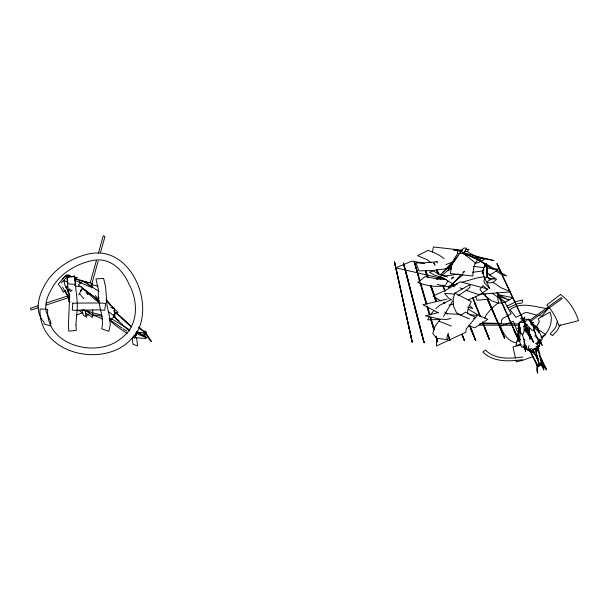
<?xml version="1.0" encoding="UTF-8"?>
<svg xmlns="http://www.w3.org/2000/svg" width="609" height="609" viewBox="0 0 609 609"><rect width="100%" height="100%" fill="white"/><g stroke="black" fill="none" stroke-linecap="round" stroke-linejoin="round"><path stroke-width="0.91" d="M132.183 338.338L133.028 344.291L137.581 345.882L136.614 338.056M92.713 309.867L92.545 317.358L85.329 313.049M539.871 342.456L539.505 346.62L535.539 343.194M436.668 337.812L436.47 345.988L465.771 332.27L466.311 328.845L477.403 315.302L469.912 314.906M76.003 324.932L76.239 330.375L68.764 331.151L68.444 324.498L69.548 298.722L67.652 286.085L66.998 276.722L74.686 276.783C75.28 289.404 78.63 301.851 76.711 314.579A283.155 258.429 -11.3 0 0 75.965 324.932M537.115 346.087L536.834 351.606L537.458 347.67L539.391 344.983L539.102 342.22M484.817 278.564L485.639 277.521L487.131 277.118L486.553 263.872C478.461 271.317 486.629 280.878 489.727 288.567L484.635 283.109L483.957 281.206L484.406 279.089M537.572 366.245L537.595 373.233L536.704 370.044L537.047 365.423M520.779 327.17L519.546 339.906L517.62 334.303L519.69 325.381M457.329 253.55L457.762 249.682L433.41 246.98L432.39 252.156M557.463 321.248L555.659 327.612L550.163 334.021L552.53 335.635L557.326 330.405L560.219 324.666M528.886 345.623L528.155 350.754L525.247 347.785M498.116 294.642L497.675 297.405L498.604 303.213L505.089 302.292L512.831 297.717L498.116 294.642L508.964 300.001L497.896 296.027L505.089 302.292L492.194 293.226M522.964 322.153L523.382 319.185L524.836 317.144L519.218 323.478L519.264 325.632L517.81 328.578L519.523 326.439M535.539 333.671L535.014 336.48M455.403 250.512L453.933 250.055L454.055 249.446L462.231 250.741M540.8 359.219L541.051 357.902L545.877 368.346L541.332 360.292M88.061 294.162L87.962 294.604L86.09 292.548M88.252 293.294L88.351 292.86M90.223 282.835L96.443 260.37M98.376 253.39L103.248 235.767L104.954 236.528L100.554 252.392M91.898 283.588L98.133 261.124M538.249 365.446L537.747 367.143L530.995 353.281L530.066 349.193L531.794 348.485M537.29 355.306L536.887 357.704L538.059 358.777M495.924 271.172L502.92 275.04L506.536 275.869L478.141 259.472C473.68 263.682 473.193 270.236 472.812 276.014L450.386 273.54L451.657 265.798L454.07 259.015L457.801 253.397L463.007 253.245L480.805 260.203L473.893 258.117M519.416 330.314L517.741 335.551L520.642 340.187M109.544 319.679L109.886 318.606L113.365 319.794L130.006 330.154M67.865 292.282L68.444 290.501M538.63 339.609L537.138 343.56M448.361 333.07L446.831 338.071L447.919 339.685L436.919 338.398L432.755 333.504L434.78 327.041L438.64 321.103L451.345 326.028M439.059 321.598L439.98 319.276M463.586 272.984L464.286 271.309L462.612 273.114M484.726 318.157L486.157 314.975L491.806 308.23L497.69 303.229M538.836 365.453L538.607 366.504L537.762 366.725L537.64 364.144M136.774 333.336L134.467 338.254L132.937 337.082M69.274 299.628L68.482 301.272L70.005 302.064M443.504 316.497L452.556 301.097M463.563 253.907L466.616 248.152L463.898 248.061L462.787 248.99L447.95 270.183L437.3 279.523M541.683 363.794L544.37 366.138L543.677 368.163L542.779 367.646L540.678 364.19M536.232 327.398L539.368 321.56L538.143 318.812L549.973 312.067C553.855 321.324 548.838 331.738 542.002 338.185M429.512 316.596L427.685 319.794L440.231 319.535M78.637 294.901L82.535 288.4M445.727 284.723L448.026 280.909M137.535 332.43L135.297 336.13L133.995 335.171M522.469 335.079L523.786 332.971L524.585 322.473L519.18 322.115L519.157 330.481L521.913 334.311M436.95 279.318L439.089 276.417M482.579 271.256L484.094 269.323M80.426 290.805L82.596 288.049M70.827 291.795L68.726 289.625M430.883 314.198L433.92 310.582M65.087 290.249L63.359 292.282L60.588 287.151L58.198 284.19L65.993 275.192L66.533 276.471M66.815 288.217L67.972 286.862M524.44 324.155L525.186 323.326L526.039 323.623M541.431 363.702L539.308 366.123L535.067 349.155M440.277 275.078L454.87 260.34L442.652 272.413M458.227 255.605L446.054 269.132L448.11 267.602M116.738 313.673L118.009 312.272L112.513 307.446M72.121 290.44L71.778 290.813L69.456 288.864M538.523 331.783L539.772 330.497L545.71 334.653L540.937 337.013M462.886 274.667L448.293 287.418L449.533 287.166L460.868 274.956M111.409 319.146L114.53 316.117M519.119 329.248L519.743 328.746M61.151 282.842L63.808 280.391L64.859 284.989L69.015 293.18M523.732 326.843L525.765 325.016M62.255 279.105L67.165 274.796L70.735 276.555M435.816 308.573L439.865 305.185L450.698 299.757M75.524 279.173L77.488 277.552L74.838 277.377M529.008 320.791L561.14 297.588L562.115 298.6L529.982 321.788M523.786 326.119L525.331 325.016L527.752 333.998L530.827 339.007M457.968 295.776L467.75 289.389L469.996 287.136L470.041 284.601L454.512 293.378M486.941 281.906L491.219 278.869L496.617 279.143C494.485 282.051 490.846 283.885 487.291 282.363M519.903 339.137L517.018 341.063L516.006 345.493L521.06 344.26M467.94 314.191L467.461 311.747L468.846 306.586L471.313 301.539L454.938 293.15L453.294 297.915L453.347 305.787L456.499 312.775L460.777 315.173L465.657 312.128L475.713 317.449L473.49 318.553M447.904 270.86L451.383 268.706M535.045 348.485L529.624 351.728L528.894 349.459M507.145 306.007L516.493 301.455L522.712 299.993L521.997 302.993L517.087 303.83L508.5 307.667M65.848 287.136L67.272 286.382M134.513 335.863L136.53 334.874L135.289 333.846M436.859 279.128L439.005 278.237M532.791 356.668L522.971 360.216L516.363 361.822L515.968 360.071M445.948 264.588L453.576 261.527M489.141 274.857L492.514 273.502L498.451 269.193L486.424 267.861M519.614 340.035L517.018 341.063L517.894 338.49L519.561 338.17M451.307 278.937L453.88 277.209L451.977 277.453M504.008 324.841L500.613 326.089C503.08 333.808 507.799 341.299 516.417 342.897M505.706 324.216L513.357 321.415L517.3 331.182L518.449 332.095M76.27 315.036L82.55 312.843M457.641 283.764L447.28 286.74L437.224 284.373M462.086 282.226L476.634 278.031L484.01 276.714M468.252 299.864L479.968 294.756L488.022 289.054L460.244 281.83L446.93 289.549L432.991 296.172L441 300.922M38.017 305.771L30.45 308.268L31.074 310.05L38.641 307.553M46.215 303.061L67.66 295.989M46.208 305.056L67.02 298.189M520.649 344.976L512.961 346.909L515.564 358.313M535.577 347.122L536.963 346.681L538.874 350.411L542.49 365.423L540.221 363.976M474.982 263.583L478.59 262.479L485.023 259.145L472.378 257.006M483.554 272.413L481.963 272.893L483.264 273.875M446.976 299.118L422.912 304.728L437.841 312.524M438.594 312.524L425.348 315.827L439.629 319.101L446.557 319.451L450.896 318.477M449.069 305.018L453.378 304.066M532.609 349.368L538.904 348.348L538.021 346.133M488.441 278.739L490.253 278.45M448.673 268.386L451.307 267.968M522.865 356.996C510.167 358.572 495.361 359.988 485.487 350.023L482.838 352.025C493.343 362.424 508.903 361.457 522.393 359.706M445.263 285.492C436.029 287.562 426.544 285.758 417.82 282.454L424.922 276.653L437.475 278.853L446.275 279.417M446.884 268.653L432.131 270.548L418.939 270.868L415.886 262.806L421.146 263.096L437.399 261.763M443.626 276.143L458.615 274.157M472.668 272.292L482.975 270.921M531.962 324.277L532.845 324.224M457.237 250.345L462.733 249.842M465.482 249.591L469.143 249.256L467.826 250.132L467.682 251.601C474.761 257.5 485.358 257.995 494.013 260.667L477.486 256.952L454.055 249.446M527.584 324.901L525.087 325.099L528.947 333.565L529.792 339.388M540.008 364.936L541.363 365.507L542.223 365.103L540.632 363.055M84.118 282.218L86.813 282.218L91.472 287.958M519.15 325.252L479.489 325.168L479.671 323.79L519.348 323.889M133.462 337.493L146.061 338.566L143.739 332.826L139.073 332.544M524.76 325.389L527.508 325.457M482.579 322.937L501.359 323.524L501.511 320.159L503.011 318.309L511.195 313.833L504.427 301.577M445.567 313.597L460.549 314.404M81.34 286.603L76.65 286.299L74.465 285.37M136.515 333.603L138.837 333.816L137.36 332.583M525.483 323.775L524.699 323.691M473.467 266.422L484.574 267.656M453.933 250.055L460.351 250.779M464.933 251.289L467.682 251.601L464.956 251.167M537.42 365.156L540.647 365.644C537.701 360.863 536.704 352.984 530.698 351.34L533.438 356.897M424.58 263.461L411.981 261.063L395.774 267.785L443.786 278.922M530.728 322.336L533.476 322.839L530.523 321.506M448.757 267.99L450.607 268.333M91.921 286.344L91.297 284.609L98.156 286.146M536.78 315.188L528.033 312.729L525.285 312.577L516.105 317.342L510.03 309.638C521.639 301.036 535.478 307.423 548.214 308.618L541.721 316.216L538.333 315.508M101.307 314.922L92.347 312.782L86.996 310.514L91.715 314.967L96.686 315.196L102.403 316.391M444.6 278.64L433.829 274.804L429.337 272.124L433.608 271.043L437.612 273.456L447.668 277.049M467.682 307.172L472.736 308.588L469.501 305.238M498.604 303.213L491.356 300.686L485.137 295.791M109.171 318.865L111.805 319.801L109.384 318.416M468.664 325.64L474.746 327.817L487.779 319.352L478.819 315.401L468.23 309.227M102.601 319.017L92.256 314.579M460.016 287.829L462.612 288.872M466.068 290.272L478.24 294.429L510.822 291.825L500.758 287.631L493.138 282.294M66.96 281.8L63.679 280.536L68.657 274.91L71.672 276.692M110.769 307.423L113.822 308.702L106.065 299.278M136.69 331.433L140.824 333.359M74.808 280.414L89.34 286.512L92.956 283.771L75.447 278.755L79.368 280.422L80.213 283.071M460.777 315.173L469.516 318.91M476.596 258.932L466.41 254.425L478.141 259.472M454.322 294.642L452.7 293.903L444.631 293.416L448.666 298.265L451.901 299.963M455.304 285.499L442.263 277.514M466.296 255.026L463.007 253.245L475.355 262.875M85.686 314.967L86.79 315.599L89.919 313.353L84.324 310.164M79.962 280.269L81.104 280.932M525.4 345.455L526.404 346.041M112.033 306.829L114.325 308.177L114.964 316.566L108.227 311.458M493.473 269.718L477.266 259.411M443.405 302.353L445.012 303.305M83.334 309.509L84.933 310.468M533.233 325.259L538.006 328.137L538.577 332.864M99.457 302.475L94.342 299.08L83.273 288.59M127.22 333.519L116.41 326.059L109.643 320.403M487.504 277.316L490.588 278.968L495.224 278.184L491.41 276.174L486.667 272.246M541.934 363.657L545.238 366.953L546.654 369.077L546.562 369.99L541.972 364.654M123.14 328.791L126.649 331.037M444.707 312.09L447.737 314.038M110.48 320.296L121.914 328.007M99.031 291.445L82.801 281.076L78.302 284.928L99.518 300.93M136.035 332.263L139.689 335.064L146.952 337.668L143.046 334.691M113.495 310.742L120.947 316.787L131.597 326.972M444.121 258.627L439.645 255.46L432.976 252.057L427.952 250.406L417.584 255.711L426.917 259.624L431.103 262.631M119.212 320.943L113.525 316.688M82.108 312.798L78.82 310.126M530.538 322.23L537.1 327.178L539.498 332.621L530.317 323.676M69.479 296.591L66.267 294.071L62.582 287.136M82.382 288.27L93.588 296.355L99.769 303.297M138.593 327.604L145.011 332.834L144.531 331.738L138.829 327.094M523.824 339.152L525.004 340.134M525.24 321.324L523.047 319.299L520.672 318.667L529.191 319.816L533.667 325.168L534.154 330.801L531.824 330.032L524.44 322.526L528.262 318.781L529.8 320.806M69.936 297.443L67.987 295.662L67.325 297.192L69.373 300.024M116.471 313.102L117.826 314.351M121.884 318.081L131.316 326.736M487.269 276.889L490.481 279.919M129.268 330.9L116.464 319.223L113.358 315.043L116.083 312.965L130.973 326.63M487.246 289.64L483.127 285.514L479.907 289.442L484.444 295.243M529.533 348.85L533.385 352.862L530.546 350.19L527.44 349.338L525.849 347.054M109.498 304.196L110.579 305.383M107.192 301.539L108.958 303.602M81.606 296.126L83.707 298.646M79.985 294.139L81.066 295.464M436.318 261.322L437.437 262.753M98.163 296.781L99.1 298.06M95.362 295.578L98.407 299.735M538.181 330.276L535.555 326.287L533.598 329.644L538.158 339.837L538.889 343.552L542.155 339.449L541.34 336.214L538.965 331.502M537.45 357.392L537.161 356.958L538.082 359.112M537.739 357.833L538.036 358.275M536.643 336.853L538.668 339.989M540.191 342.342L541.203 343.91L540.442 339.327M106.126 300.915L107.047 302.407M522.994 345.691L525.285 349.703L525.011 347.868M538.798 338.901L542.238 345.41L539.239 340.066M535.136 360.231L536.537 363.04M537.191 358.868L536.247 357.064M534.413 358.922L534.771 359.576M501.321 273.662L497.005 263.735L528.186 330.093M497.005 263.735L501.816 273.449M527.973 329.598L533.461 342.129L501.123 273.213M527.424 329.834L533.461 342.129M533.735 357.582L534.063 358.259M485.746 266.552L484.657 264.306L485.662 266.712M485.784 266.666L484.657 264.306L485.624 266.597M513.471 329.233L519.195 341.314L514.034 329.027M91.297 284.609L92.743 287.699M533.012 349.909L535.783 356.059M489.423 274.217L490.146 275.824M498.002 293.325L498.779 295.053M499.167 295.913L519.195 341.314L496.883 292.282M527.181 327.497L527.912 329.416L527.66 328.852M536.879 363.74L537.184 364.426M488.152 299.59L504.663 338.193L487.695 300.229M487.504 298.402L495.163 315.888M496.35 318.606L504.663 338.193L487.596 299.719M470.688 328.86L475.736 340.682L470.095 325.762M434.75 264.649L434.08 263.065L434.636 264.611M437.125 270.259L438.16 272.695M484.345 327.634L489.324 339.403L484.916 327.459M435.039 265.326L434.08 263.065L434.674 264.687M436.973 269.916L438.899 274.674M461.866 334.47L464.431 340.583L462.254 334.592M461.98 334.714L464.431 340.583L462.14 334.349M473.102 297.801L480.478 316.315M482.671 321.834L489.324 339.403L482.389 322.701M453.614 284.494L454.268 286.131M453.012 284.373L453.987 286.824M469.554 326.013L475.736 340.682L471.229 328.609M472.561 297.968L479.915 316.482M474.761 303.64L475.796 306.258M439.865 277.125L440.832 279.6M443.017 285.073L445.019 290.181M65.361 290.257L69.875 301.752M438.092 274.088L436.6 270.084M438.937 276.174L440.223 279.462M442.507 285.309L444.966 291.681M425.798 270.959L428.135 277.369M425.638 270.617L428.203 277.719M447.919 334.973L449.922 340.248L448.498 335.818M448.293 335.909L449.922 340.248L448.155 334.866M69.38 293.873L69.845 295.114M541.706 363.672L542.033 364.563M542.353 365.453L543.883 370.082L541.614 363.839M436.76 270.426L437.665 272.923M431.02 285.56L434.598 295.723M434.902 296.583L436.432 300.937M431.096 285.933L434.377 295.251M435.29 297.847L436.211 300.465M427.64 277.597L425.432 271.127M430.51 285.788L435.915 301.173M427.419 277.141L425.272 270.784M430.297 285.324L435.694 300.701M534.847 331.304L535.532 333.283M539.262 354.781L537.861 348.729C535.014 351.408 536.887 355.237 537.45 358.435M525.232 328.213L525.917 330.147L525.727 329.568M417.492 271.781L414.265 261.809L419.768 281.701M435.915 336.313L437.681 341.839L436.859 338.741M475.408 296.073L477.03 300.237L488.791 299.209L485.335 295.586L485.145 294.01M436.006 336.533L437.681 341.839L436.158 336.221M420.035 280.635L414.265 261.809L419.708 281.305M421.047 284.099L426.993 304.386M427.609 306.487L430.106 314.823M430.753 317.236L434.24 329.126M420.218 283.033L426.247 303.678M427.061 306.472L429.566 315.028M430.411 317.936L433.89 329.842M420.027 282.568L426.049 303.191M426.863 305.992L429.36 314.541M430.213 317.441L433.684 329.34M526.656 331.182L526.952 332.209M528.094 330.915L529.548 336.046M533.286 349.223L534.71 354.232M541.157 362.987L540.777 361.502M540.586 360.703L540.198 359.165M537.009 342.349L537.473 344.26M85.146 311.359L86.562 317.182L83.364 315.279L81.956 309.448M539.475 355.496L539.932 357.704M524.41 345.47L525.658 351.446L524.044 344.283M519.134 338.749L520.299 343.895L521.685 346.909L526.907 347.922L525.148 344.58L522.187 333.816L518.419 332.56L518.959 337.302M524.052 341.451L524.326 343.286M486.469 264.877L487.657 274.956M536.095 336.556L536.247 338.003M486.553 263.872L487.131 277.118M98.559 290.706C96.603 303.701 104.839 316.231 101.718 328.852L108.859 331.319L110.259 324.635L109.605 317.099L106.902 304.637L105.616 286.938L103.576 278.374L95.963 278.937L98.559 290.706M50.813 322.991L50.654 325.891L43.97 324.049L44.16 322.382C32.597 309.798 39.943 291.269 48.476 279.158C58.418 266.125 73.849 256.899 89.866 253.709C128.705 246.006 152.79 298.212 138.555 329.332A47.738 43.209 12.8 0 1 131.209 339.129C103.994 369.062 38.161 354.035 40.034 308.976L47.677 309.326C45.332 344.922 95.385 358.435 119.821 339.373A50.532 45.744 13.6 0 0 127.913 331.974C138.654 318.408 136.911 298.227 128.796 283.764C122.34 268.881 108.882 256.465 91.586 260.736C76.597 263.956 61.646 272.741 53.326 285.88C49.626 292.229 45.797 298.996 45.774 306.563C44.8 312.82 49.854 317.213 50.813 322.991M72.859 303.16L72.258 310.072L75.607 310.339L99.655 309.859L104.74 310.301L105.608 303.434L99.8 302.955L72.859 303.16M529.632 329.515L529.267 333.641L528.483 331.859L528.856 327.733L529.632 329.515M145.422 334.174L143.907 332.872L145.056 330.847L146.442 332.339L145.422 334.174M560.562 294.505L546.852 304.903C552.378 310.788 556.497 317.989 558.879 325.693L578.55 320.654C575.155 310.529 569.339 300.823 560.562 294.505M74.564 276.029L67.119 277.476L68.063 283.939L75.744 284.281L74.564 276.029M137.436 331.875L136.523 331.684C139.347 334.067 143.343 334.531 145.863 337.477L137.436 331.875M151.428 341.375L150.324 340.804L144.615 332.156L145.718 332.735L151.428 341.375M527.63 332.171L524.539 329.317L525.087 331.174L528.178 334.044L527.63 332.171M406.325 272.916L403.402 263.065L420.499 330.375L424.108 342.715L406.325 272.916M406.013 272.512L403.402 263.065L424.108 342.715L406.013 272.512M395.096 264.39L394.472 261.931L412.217 342.121L395.096 264.39M396.771 271.447L394.472 261.931L412.217 342.121L396.771 271.447"/></g></svg>
